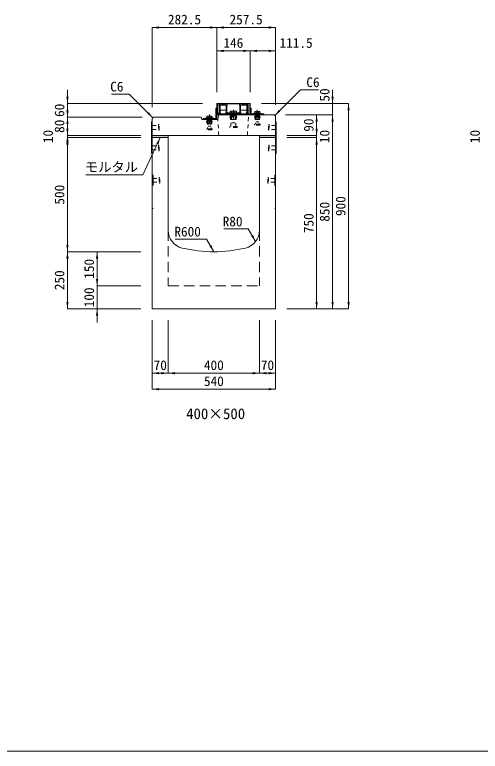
# Model space of a CAD drawing. Units: millimetres at full size. Extents: x -1934 to 78146, y -143454 to -112471.
# Drawn here: x 2478 to 4519, y -139655 to -136427 of the extents above; entities that cross this region are included whole.
import ezdxf
from ezdxf.enums import TextEntityAlignment as Align

# ---------------------------------------------------------------- set-up
doc = ezdxf.new("R2010")
doc.units = ezdxf.units.MM
doc.header["$LTSCALE"] = 23
for name, pattern in [('CHAIN', [18.5, 12, -1.5, 3.5, -1.5]), ('USER1', [3, 2, -1]), ('USER2', [1.35, 0.75, -0.6])]:
    doc.linetypes.add(name, pattern=pattern)
for name, color, linetype, lineweight in [('0_2', 7, 'Continuous', 13), ('インサート', 92, 'USER2', 9), ('グレーチング', 7, 'Continuous', 9), ('ジョイント', 7, 'Continuous', 5), ('モルタル', 7, 'Continuous', 13), ('作業エリア', 11, 'Continuous', 13), ('受枠', 3, 'Continuous', 13), ('寸法線', 7, 'Continuous', 13), ('引出線', 4, 'Continuous', 13), ('本体', 2, 'Continuous', 13), ('枠', 5, 'Continuous', 5)]:
    doc.layers.add(name, color=color, linetype=linetype, lineweight=lineweight)
doc.layers.add('ハッチング_モルタル', color=30, linetype='Continuous')
doc.styles.add('ＭＳ ゴシック', font='')
doc.styles.get('ＭＳ ゴシック').set_extended_font_data('MS Gothic')

# ---------------------------------------------------------------- blocks, each defined once
blk = doc.blocks.new('filled_arrow')
at = {"color": 0, "linetype": 'Continuous', "lineweight": -2}
blk.add_solid([(7.5, 1.25), (0, 0), (7.5, -1.25)], dxfattribs=at)

msp = doc.modelspace()

# ---------------------------------------------------------------- hatches: boundary and pattern name
at = {"layer": 'ハッチング_モルタル'}
for points in [[(3151.39, -136965.41), (3151.39, -136955.41), (3081.39, -136955.41), (3081.39, -136965.41)], [(3621.39, -136965.41), (3621.39, -136955.41), (3551.39, -136955.41), (3551.39, -136965.41)]]:
    msp.add_hatch(color=256, dxfattribs=at).paths.add_polyline_path(points)

# ---------------------------------------------------------------- linework, layer by layer
at = {"layer": 'インサート', "linetype": 'Continuous'}
for p, q in [((3455.89, -136858.61), (3417.89, -136858.61)), ((3417.89, -136858.61), (3417.89, -136860.91)), ((3455.89, -136858.61), (3455.89, -136860.91)), ((3525.89, -136858.61), (3557.89, -136858.61)), ((3525.89, -136858.61), (3525.89, -136860.91)), ((3557.89, -136858.61), (3557.89, -136860.91)), ((3315.89, -136878.61), (3347.89, -136878.61)), ((3315.89, -136878.61), (3315.89, -136880.91)), ((3315.89, -136880.91), (3347.89, -136880.91)), ((3347.89, -136878.61), (3347.89, -136880.91)), ((3455.89, -136860.91), (3417.89, -136860.91)), ((3525.89, -136860.91), (3557.89, -136860.91))]:
    msp.add_line(p, q, dxfattribs=at)
at = {"layer": 'インサート', "linetype": 'Continuous', "lineweight": 13}
for p, q in [((3424.89, -136848.61), (3423.04, -136849.46)), ((3423.04, -136849.46), (3423.04, -136858.61)), ((3450.74, -136858.61), (3423.04, -136858.61)), ((3448.88, -136848.61), (3424.89, -136848.61)), ((3448.88, -136848.61), (3450.74, -136849.46)), ((3450.74, -136849.46), (3450.74, -136858.61)), ((3532.4, -136850.61), (3530.94, -136851.46)), ((3530.94, -136851.46), (3530.94, -136858.61)), ((3530.94, -136858.61), (3552.84, -136858.61)), ((3532.4, -136850.61), (3551.37, -136850.61)), ((3551.37, -136850.61), (3552.84, -136851.46)), ((3552.84, -136851.46), (3552.84, -136858.61)), ((3322.4, -136870.61), (3320.94, -136871.46)), ((3320.94, -136871.46), (3320.94, -136878.61)), ((3320.94, -136878.61), (3342.84, -136878.61)), ((3322.4, -136870.61), (3341.37, -136870.61)), ((3341.37, -136870.61), (3342.84, -136871.46)), ((3342.84, -136871.46), (3342.84, -136878.61))]:
    msp.add_line(p, q, dxfattribs=at)
at = {"layer": 'インサート'}
for p, q in [((3427.89, -136858.61), (3427.89, -136860.91)), ((3445.89, -136858.61), (3445.89, -136860.91)), ((3534.89, -136858.61), (3534.89, -136860.91)), ((3548.89, -136858.61), (3548.89, -136860.91)), ((3320.64, -136894.66), (3321.89, -136885.41)), ((3321.89, -136885.41), (3341.89, -136885.41)), ((3323.64, -136890.41), (3340.14, -136890.41)), ((3323.64, -136890.41), (3323.64, -136926.41)), ((3324.76, -136885.41), (3324.76, -136890.41)), ((3324.89, -136878.61), (3324.89, -136880.91)), ((3325.89, -136890.41), (3325.89, -136915.41)), ((3337.89, -136890.41), (3337.89, -136915.41)), ((3338.89, -136878.61), (3338.89, -136880.91)), ((3339.01, -136885.41), (3339.01, -136890.41)), ((3340.14, -136890.41), (3340.14, -136926.41)), ((3343.14, -136894.66), (3341.89, -136885.41)), ((3421.89, -136874.66), (3451.89, -136874.66)), ((3421.89, -136874.66), (3421.89, -136876.16)), ((3421.89, -136876.16), (3451.89, -136876.16)), ((3423.14, -136874.66), (3424.39, -136865.41)), ((3423.14, -136876.16), (3424.39, -136885.41)), ((3424.39, -136865.41), (3449.39, -136865.41)), ((3424.39, -136885.41), (3449.39, -136885.41)), ((3425.99, -136870.41), (3447.79, -136870.41)), ((3425.99, -136870.41), (3425.99, -136915.91)), ((3427.44, -136865.41), (3427.44, -136870.41)), ((3428.89, -136870.41), (3428.89, -136900.41)), ((3444.89, -136870.41), (3444.89, -136900.41)), ((3446.34, -136865.41), (3446.34, -136870.41)), ((3447.79, -136870.41), (3447.79, -136915.91)), ((3450.64, -136874.66), (3449.39, -136865.41)), ((3450.64, -136876.16), (3449.39, -136885.41)), ((3451.89, -136874.66), (3451.89, -136876.16)), ((3529.39, -136874.66), (3554.39, -136874.66)), ((3529.39, -136874.66), (3529.39, -136876.16)), ((3529.39, -136876.16), (3554.39, -136876.16)), ((3530.64, -136874.66), (3531.89, -136865.41)), ((3530.64, -136876.16), (3531.89, -136885.41)), ((3531.89, -136865.41), (3551.89, -136865.41)), ((3531.89, -136885.41), (3551.89, -136885.41)), ((3533.64, -136870.41), (3550.14, -136870.41)), ((3533.64, -136870.41), (3533.64, -136906.41)), ((3534.76, -136865.41), (3534.76, -136870.41)), ((3535.89, -136870.41), (3535.89, -136895.41)), ((3547.89, -136870.41), (3547.89, -136895.41)), ((3549.01, -136865.41), (3549.01, -136870.41)), ((3550.14, -136870.41), (3550.14, -136906.41)), ((3553.14, -136874.66), (3551.89, -136865.41)), ((3553.14, -136876.16), (3551.89, -136885.41)), ((3554.39, -136874.66), (3554.39, -136876.16)), ((3081.39, -136911.91), (3108.39, -136911.91)), ((3081.39, -136911.91), (3081.39, -136928.91)), ((3111.39, -136907.91), (3108.39, -136907.91)), ((3108.39, -136907.91), (3108.39, -136932.91)), ((3111.39, -136932.91), (3111.39, -136907.91)), ((3319.39, -136894.66), (3344.39, -136894.66)), ((3319.39, -136894.66), (3319.39, -136896.16)), ((3319.39, -136896.16), (3344.39, -136896.16)), ((3320.64, -136896.16), (3321.89, -136905.41)), ((3321.89, -136905.41), (3341.89, -136905.41)), ((3325.89, -136915.41), (3337.89, -136915.41)), ((3343.14, -136896.16), (3341.89, -136905.41)), ((3344.39, -136894.66), (3344.39, -136896.16)), ((3420.89, -136920.41), (3420.89, -136915.91)), ((3452.89, -136915.91), (3420.89, -136915.91)), ((3452.89, -136920.41), (3420.89, -136920.41)), ((3428.89, -136900.41), (3444.89, -136900.41)), ((3452.89, -136915.91), (3452.89, -136920.41)), ((3529.89, -136910.41), (3529.89, -136906.41)), ((3553.89, -136906.41), (3529.89, -136906.41)), ((3553.89, -136910.41), (3529.89, -136910.41)), ((3535.89, -136895.41), (3547.89, -136895.41)), ((3553.89, -136906.41), (3553.89, -136910.41)), ((3591.39, -136907.91), (3594.39, -136907.91)), ((3591.39, -136932.91), (3591.39, -136907.91)), ((3594.39, -136907.91), (3594.39, -136932.91)), ((3621.39, -136911.91), (3594.39, -136911.91)), ((3621.39, -136911.91), (3621.39, -136928.91)), ((3081.39, -136928.91), (3108.39, -136928.91)), ((3108.39, -136932.91), (3111.39, -136932.91)), ((3319.89, -136930.41), (3319.89, -136926.41)), ((3343.89, -136926.41), (3319.89, -136926.41)), ((3343.89, -136930.41), (3319.89, -136930.41)), ((3343.89, -136926.41), (3343.89, -136930.41)), ((3594.39, -136932.91), (3591.39, -136932.91)), ((3621.39, -136928.91), (3594.39, -136928.91)), ((3081.39, -137001.91), (3108.39, -137001.91)), ((3081.39, -137001.91), (3081.39, -137018.91)), ((3081.39, -137018.91), (3108.39, -137018.91)), ((3111.39, -136997.91), (3108.39, -136997.91)), ((3108.39, -136997.91), (3108.39, -137022.91)), ((3111.39, -137022.91), (3111.39, -136997.91)), ((3591.39, -136997.91), (3594.39, -136997.91)), ((3591.39, -137022.91), (3591.39, -136997.91)), ((3594.39, -136997.91), (3594.39, -137022.91)), ((3621.39, -137001.91), (3594.39, -137001.91)), ((3621.39, -137018.91), (3594.39, -137018.91)), ((3621.39, -137001.91), (3621.39, -137018.91)), ((3108.39, -137022.91), (3111.39, -137022.91)), ((3594.39, -137022.91), (3591.39, -137022.91)), ((3084.59, -137143.91), (3111.59, -137143.91)), ((3084.59, -137143.91), (3084.59, -137160.91)), ((3114.59, -137139.91), (3111.59, -137139.91)), ((3111.59, -137139.91), (3111.59, -137164.91)), ((3114.59, -137164.91), (3114.59, -137139.91)), ((3588.19, -137139.91), (3591.19, -137139.91)), ((3588.19, -137164.91), (3588.19, -137139.91)), ((3591.19, -137139.91), (3591.19, -137164.91)), ((3618.19, -137143.91), (3591.19, -137143.91)), ((3618.19, -137143.91), (3618.19, -137160.91)), ((3084.59, -137160.91), (3111.59, -137160.91)), ((3111.59, -137164.91), (3114.59, -137164.91)), ((3591.19, -137164.91), (3588.19, -137164.91)), ((3618.19, -137160.91), (3591.19, -137160.91))]:
    msp.add_line(p, q, dxfattribs=at)
at = {"layer": 'インサート', "linetype": 'Continuous', "lineweight": 5}
for p, q in [((3429.96, -136849.46), (3429.96, -136858.61)), ((3443.81, -136849.46), (3443.81, -136858.61)), ((3536.41, -136851.46), (3536.41, -136858.61)), ((3547.36, -136851.46), (3547.36, -136858.61)), ((3326.41, -136871.46), (3326.41, -136878.61)), ((3337.36, -136871.46), (3337.36, -136878.61))]:
    msp.add_line(p, q, dxfattribs=at)
for centre, radius, start, end in [((3426.5, -136856.11), 7.5, 62.50883, 117.49117), ((3436.89, -136877.35), 28.73, 76.05376, 103.94624), ((3447.27, -136856.11), 7.5, 62.50883, 117.49117), ((3533.67, -136855.46), 4.85, 55.61575, 124.38425), ((3541.89, -136868.73), 18.12, 72.41205, 107.58795), ((3550.1, -136855.46), 4.85, 55.61575, 124.38425), ((3323.67, -136875.46), 4.85, 55.61575, 124.38425), ((3331.89, -136888.73), 18.12, 72.41205, 107.58795), ((3340.1, -136875.46), 4.85, 55.61575, 124.38425)]:
    msp.add_arc(centre, radius, start, end, dxfattribs=at)
at = {"layer": 'グレーチング'}
for p, q in [((3374.39, -136816.91), (3374.39, -136822.91)), ((3374.39, -136816.91), (3499.39, -136816.91)), ((3374.39, -136822.91), (3375.39, -136823.91)), ((3375.39, -136823.91), (3375.39, -136853.91)), ((3379.39, -136822.91), (3378.39, -136823.91)), ((3378.39, -136823.91), (3378.39, -136853.91)), ((3379.39, -136816.91), (3379.39, -136822.91)), ((3379.39, -136822.91), (3404.39, -136816.91)), ((3379.39, -136822.91), (3404.39, -136822.91)), ((3404.39, -136816.91), (3404.39, -136822.91)), ((3404.39, -136822.91), (3405.39, -136823.91)), ((3405.39, -136823.91), (3405.39, -136853.91)), ((3409.39, -136822.91), (3408.39, -136823.91)), ((3408.39, -136823.91), (3408.39, -136853.91)), ((3409.39, -136816.91), (3409.39, -136822.91)), ((3464.39, -136816.91), (3464.39, -136822.91)), ((3464.39, -136822.91), (3465.39, -136823.91)), ((3465.39, -136823.91), (3465.39, -136853.91)), ((3469.39, -136822.91), (3468.39, -136823.91)), ((3468.39, -136823.91), (3468.39, -136853.91)), ((3469.39, -136822.91), (3494.39, -136816.91)), ((3469.39, -136816.91), (3469.39, -136822.91)), ((3469.39, -136822.91), (3494.39, -136822.91)), ((3494.39, -136816.91), (3494.39, -136822.91)), ((3494.39, -136822.91), (3495.39, -136823.91)), ((3495.39, -136823.91), (3495.39, -136853.91)), ((3499.39, -136822.91), (3498.39, -136823.91)), ((3498.39, -136823.91), (3498.39, -136853.91)), ((3499.39, -136816.91), (3499.39, -136822.91)), ((3374.39, -136854.91), (3375.39, -136853.91)), ((3374.39, -136860.91), (3374.39, -136854.91)), ((3405.39, -136844.91), (3378.39, -136844.91)), ((3379.39, -136854.91), (3378.39, -136853.91)), ((3379.39, -136860.91), (3379.39, -136854.91)), ((3404.39, -136854.91), (3405.39, -136853.91)), ((3404.39, -136860.91), (3404.39, -136854.91)), ((3409.39, -136854.91), (3408.39, -136853.91)), ((3409.39, -136860.91), (3409.39, -136854.91)), ((3464.39, -136856.41), (3409.39, -136856.41)), ((3464.39, -136854.91), (3465.39, -136853.91)), ((3464.39, -136860.91), (3464.39, -136854.91)), ((3495.39, -136844.91), (3468.39, -136844.91)), ((3469.39, -136854.91), (3468.39, -136853.91)), ((3469.39, -136860.91), (3469.39, -136854.91)), ((3494.39, -136854.91), (3495.39, -136853.91)), ((3494.39, -136860.91), (3494.39, -136854.91)), ((3499.39, -136854.91), (3498.39, -136853.91)), ((3499.39, -136860.91), (3499.39, -136854.91)), ((3374.39, -136860.91), (3379.39, -136860.91)), ((3404.39, -136860.91), (3409.39, -136860.91)), ((3464.39, -136860.91), (3469.39, -136860.91)), ((3494.39, -136860.91), (3499.39, -136860.91))]:
    msp.add_line(p, q, dxfattribs=at)
at = {"layer": 'ジョイント'}
for p, q in [((3078.19, -136895.41), (3081.39, -136895.41)), ((3078.19, -136895.41), (3078.19, -137035.41)), ((3081.39, -136895.41), (3081.39, -137035.41)), ((3621.39, -136895.41), (3624.59, -136895.41)), ((3621.39, -136895.41), (3621.39, -137035.41)), ((3624.59, -136895.41), (3624.59, -137035.41)), ((3078.19, -137035.41), (3081.39, -137035.41)), ((3621.39, -137035.41), (3624.59, -137035.41))]:
    msp.add_line(p, q, dxfattribs=at)
at = {"layer": 'ジョイント', "linetype": 'USER2'}
for p, q in [((3078.19, -136905.41), (3081.39, -136905.41)), ((3621.39, -136905.41), (3624.59, -136905.41)), ((3078.19, -136950.41), (3081.39, -136950.41)), ((3621.39, -136950.41), (3624.59, -136950.41)), ((3078.19, -136980.41), (3081.39, -136980.41)), ((3621.39, -136980.41), (3624.59, -136980.41)), ((3078.19, -137025.41), (3081.39, -137025.41)), ((3621.39, -137025.41), (3624.59, -137025.41))]:
    msp.add_line(p, q, dxfattribs=at)
at = {"layer": 'モルタル'}
for points in [[(3081.39, -136955.41), (3151.39, -136955.41), (3151.39, -136965.41), (3081.39, -136965.41)], [(3621.39, -136955.41), (3551.39, -136955.41), (3551.39, -136965.41), (3621.39, -136965.41)]]:
    msp.add_lwpolyline(points, close=True, dxfattribs=at)
at = {"layer": '作業エリア'}
for p, q in [((3293.93, -136875.41), (3296.39, -136875.41)), ((3296.39, -136875.41), (3296.87, -136877.82)), ((3371.39, -136865.41), (3371, -136867.97)), ((3373.97, -136865.41), (3371.39, -136865.41))]:
    msp.add_line(p, q, dxfattribs=at)
at = {"layer": '受枠'}
for p, q in [((3363.89, -136815.41), (3509.89, -136815.41)), ((3363.89, -136815.41), (3363.89, -136865.41)), ((3368.39, -136815.41), (3368.39, -136865.41)), ((3505.39, -136815.41), (3505.39, -136865.41)), ((3509.89, -136815.41), (3509.89, -136865.41)), ((3359.39, -136880.91), (3359.39, -136835.41)), ((3359.39, -136835.41), (3363.89, -136835.41)), ((3363.89, -136835.41), (3363.89, -136885.41)), ((3514.39, -136835.41), (3509.89, -136835.41)), ((3514.39, -136860.91), (3514.39, -136835.41)), ((3303.89, -136885.41), (3303.89, -136880.91)), ((3303.89, -136880.91), (3359.39, -136880.91)), ((3363.89, -136885.41), (3303.89, -136885.41)), ((3363.89, -136865.41), (3509.89, -136865.41)), ((3368.39, -136860.91), (3505.39, -136860.91)), ((3509.89, -136865.41), (3569.89, -136865.41)), ((3569.89, -136860.91), (3514.39, -136860.91)), ((3569.89, -136865.41), (3569.89, -136860.91))]:
    msp.add_line(p, q, dxfattribs=at)
at = {"layer": '受枠', "linetype": 'CHAIN'}
for p, q in [((3436.89, -136843.16), (3436.89, -136883.16)), ((3541.89, -136843.16), (3541.89, -136883.16)), ((3331.89, -136863.16), (3331.89, -136903.16))]:
    msp.add_line(p, q, dxfattribs=at)
at = {"layer": '受枠', "linetype": 'USER2'}
for p, q in [((3320.89, -136880.91), (3320.89, -136885.41)), ((3342.89, -136880.91), (3342.89, -136885.41)), ((3421.89, -136860.91), (3421.89, -136865.41)), ((3451.89, -136860.91), (3451.89, -136865.41)), ((3530.89, -136860.91), (3530.89, -136865.41)), ((3552.89, -136860.91), (3552.89, -136865.41))]:
    msp.add_line(p, q, dxfattribs=at)
at = {"layer": '寸法線'}
for p, q in [((3081.39, -136482.42), (3363.89, -136482.42)), ((3081.39, -136831.41), (3081.39, -136482.42)), ((3363.89, -136765.41), (3363.89, -136482.42)), ((3363.89, -136482.42), (3621.39, -136482.42)), ((3363.89, -136765.41), (3363.89, -136482.42)), ((3621.39, -136821.41), (3621.39, -136482.42)), ((3363.89, -136585.03), (3509.89, -136585.03)), ((3363.89, -136765.41), (3363.89, -136585.03)), ((3509.89, -136765.41), (3509.89, -136585.03)), ((3509.89, -136585.03), (3621.39, -136585.03)), ((3509.89, -136765.41), (3509.89, -136585.03)), ((3621.39, -136821.41), (3621.39, -136585.03)), ((2709.56, -136935.41), (2709.56, -136755.41)), ((3871.87, -136925.41), (3871.87, -136755.41)), ((2709.56, -137015.41), (2709.56, -136815.41)), ((3301.39, -136815.41), (2709.56, -136815.41)), ((3559.89, -136815.41), (3871.87, -136815.41)), ((3559.89, -136815.41), (3941.87, -136815.41)), ((3941.87, -137715.41), (3941.87, -136815.41)), ((3037.39, -136875.41), (2709.56, -136875.41)), ((3037.39, -136875.41), (2709.56, -136875.41)), ((3665.39, -136865.41), (3801.87, -136865.41)), ((3665.39, -136865.41), (3871.87, -136865.41)), ((3665.39, -136865.41), (3871.87, -136865.41)), ((3801.87, -136955.41), (3801.87, -136865.41)), ((3871.87, -137715.41), (3871.87, -136865.41)), ((2709.56, -136895.41), (2709.56, -137025.41)), ((3801.87, -136895.41), (3801.87, -137025.41)), ((3031.39, -136955.41), (2709.56, -136955.41)), ((3031.39, -136955.41), (2709.56, -136955.41)), ((3671.39, -136955.41), (3801.87, -136955.41)), ((3671.39, -136955.41), (3801.87, -136955.41)), ((3031.39, -136965.41), (2709.56, -136965.41)), ((2709.56, -136965.41), (2709.56, -137465.41)), ((3031.39, -136965.41), (2709.56, -136965.41)), ((3671.39, -136965.41), (3801.87, -136965.41)), ((3671.39, -136965.41), (3801.87, -136965.41)), ((3801.87, -137715.41), (3801.87, -136965.41)), ((2709.56, -137715.41), (2709.56, -137465.41)), ((3031.39, -137465.41), (2709.56, -137465.41)), ((3031.39, -137465.41), (2709.56, -137465.41)), ((2839.41, -137465.41), (2839.41, -137615.41)), ((3031.39, -137465.41), (2839.41, -137465.41)), ((2839.41, -137555.41), (2839.41, -137775.41)), ((3031.39, -137615.41), (2839.41, -137615.41)), ((3031.39, -137615.41), (2839.41, -137615.41)), ((3031.39, -137715.41), (2709.56, -137715.41)), ((3031.39, -137715.41), (2839.41, -137715.41)), ((3671.39, -137715.41), (3801.87, -137715.41)), ((3671.39, -137715.41), (3871.87, -137715.41)), ((3671.39, -137715.41), (3941.87, -137715.41)), ((3081.39, -137765.41), (3081.39, -137997.83)), ((3081.39, -137765.41), (3081.39, -138067.83)), ((3151.39, -137765.41), (3151.39, -137997.83)), ((3151.39, -137765.41), (3151.39, -137997.83)), ((3551.39, -137765.41), (3551.39, -137997.83)), ((3551.39, -137765.41), (3551.39, -137997.83)), ((3621.39, -137765.41), (3621.39, -137997.83)), ((3621.39, -137765.41), (3621.39, -138067.83)), ((3081.39, -137997.83), (3151.39, -137997.83)), ((3151.39, -137997.83), (3551.39, -137997.83)), ((3551.39, -137997.83), (3621.39, -137997.83)), ((3081.39, -138067.83), (3621.39, -138067.83))]:
    msp.add_line(p, q, dxfattribs=at)
at = {"layer": '引出線'}
for points in [[(3618.39, -136868.41), (3731.76, -136755.03), (3809.76, -136755.03)], [(3084.39, -136878.41), (2980.22, -136774.25), (2902.22, -136774.25)], [(3116.39, -136965.41), (3040.44, -137128.27), (2789.53, -137128.27)], [(3534.14, -137420.99), (3502.12, -137365.52), (3394.43, -137365.52)], [(3351.39, -137465.41), (3319.36, -137409.95), (3182.43, -137409.95)]]:
    msp.add_lwpolyline(points, dxfattribs=at)
at = {"layer": '本体'}
for p, q in [((3081.39, -136881.41), (3087.39, -136875.41)), ((3081.39, -136881.41), (3081.39, -136965.41)), ((3087.39, -136875.41), (3293.93, -136875.41)), ((3296.87, -136877.82), (3298.39, -136885.41)), ((3298.39, -136885.41), (3368.39, -136885.41)), ((3371, -136867.97), (3368.39, -136885.41)), ((3373.97, -136865.41), (3615.39, -136865.41)), ((3615.39, -136865.41), (3621.39, -136871.41)), ((3621.39, -136871.41), (3621.39, -136965.41)), ((3081.39, -136955.41), (3621.39, -136955.41)), ((3081.39, -136965.41), (3081.39, -137715.41)), ((3081.39, -136965.41), (3151.39, -136965.41)), ((3151.39, -136965.41), (3151.39, -137371.38)), ((3551.39, -136965.41), (3551.39, -137371.38)), ((3551.39, -136965.41), (3621.39, -136965.41)), ((3621.39, -136965.41), (3621.39, -137715.41)), ((3081.39, -137715.41), (3621.39, -137715.41))]:
    msp.add_line(p, q, dxfattribs=at)
at = {"layer": '本体', "linetype": 'USER2', "lineweight": 15}
for p, q in [((3373.39, -136955.41), (3368.39, -136885.41)), ((3498.39, -136955.41), (3503.39, -136865.41))]:
    msp.add_line(p, q, dxfattribs=at)
at = {"layer": '本体', "lineweight": 9}
for p, q in [((3081.39, -137127.91), (3084.59, -137129.91)), ((3084.59, -137129.91), (3084.59, -137174.91)), ((3621.39, -137127.91), (3618.19, -137129.91)), ((3618.19, -137129.91), (3618.19, -137174.91)), ((3084.59, -137274.91), (3081.39, -137276.91)), ((3618.19, -137274.91), (3621.39, -137276.91))]:
    msp.add_line(p, q, dxfattribs=at)
at = {"layer": '本体', "linetype": 'USER1', "lineweight": 15}
for p, q in [((3151.39, -137371.38), (3151.39, -137615.41)), ((3551.39, -137371.38), (3551.39, -137615.41)), ((3151.39, -137615.41), (3551.39, -137615.41))]:
    msp.add_line(p, q, dxfattribs=at)
at = {"layer": '本体'}
for centre, radius, start, end in [((3293.93, -136878.41), 3, 11.30993, 90), ((3373.97, -136868.41), 3, 90, 171.46923), ((3231.39, -137371.38), 80, 180, 256.65764), ((3471.39, -137371.38), 80, 283.34236, 0), ((3351.39, -136865.41), 600, 256.65764, 283.34236)]:
    msp.add_arc(centre, radius, start, end, dxfattribs=at)
at = {"layer": '枠', "lineweight": 13}
msp.add_line((-54.46, -139655.12), (9945.54, -139655.12), dxfattribs=at)

# ---------------------------------------------------------------- block references
at = {"layer": '寸法線', "xscale": 4, "yscale": 4}
for p in [(3081.39, -136482.42), (3363.89, -136482.42), (3363.89, -136585.03), (3509.89, -136585.03), (3081.39, -137997.83), (3151.39, -137997.83), (3551.39, -137997.83), (3081.39, -138067.83)]:
    msp.add_blockref('filled_arrow', p, dxfattribs=at)
for p, rotation in [((3363.89, -136482.42), 180), ((3621.39, -136482.42), 180), ((3509.89, -136585.03), 180), ((3621.39, -136585.03), 180), ((2709.56, -136815.41), 90), ((3871.87, -136815.41), 90), ((3941.87, -136815.41), 270), ((2709.56, -136875.41), 90), ((2709.56, -136875.41), 270), ((3801.87, -136865.41), 270), ((3871.87, -136865.41), 270), ((3871.87, -136865.41), 270), ((2709.56, -136955.41), 90), ((2709.56, -136955.41), 270), ((3801.87, -136955.41), 90), ((3801.87, -136955.41), 90), ((2709.56, -136965.41), 270), ((2709.56, -136965.41), 270), ((3801.87, -136965.41), 270), ((3801.87, -136965.41), 270), ((2709.56, -137465.41), 90), ((2709.56, -137465.41), 270), ((2839.41, -137465.41), 270), ((2839.41, -137615.41), 90), ((2839.41, -137615.41), 90), ((2709.56, -137715.41), 90), ((3801.87, -137715.41), 90), ((3871.87, -137715.41), 90), ((3941.87, -137715.41), 90), ((2839.41, -137715.41), 270), ((3151.39, -137997.83), 180), ((3551.39, -137997.83), 180), ((3621.39, -137997.83), 180), ((3621.39, -138067.83), 180)]:
    msp.add_blockref('filled_arrow', p, dxfattribs=dict(at, rotation=rotation))
at = {"layer": '引出線', "xscale": 4, "yscale": 4}
for p, rotation in [((3084.39, -136878.41), 135), ((3618.39, -136868.41), 45), ((3116.39, -136965.41), 245), ((3534.14, -137420.99), 120), ((3351.39, -137465.41), 120)]:
    msp.add_blockref('filled_arrow', p, dxfattribs=dict(at, rotation=rotation))

# ---------------------------------------------------------------- texts
at = {"layer": '0_2', "style": 'ＭＳ ゴシック'}
msp.add_text('400×500', height=47.47, dxfattribs=at).set_placement((3359.19, -138175.57), align=Align.MIDDLE_CENTER)
at = {"layer": '寸法線', "style": 'ＭＳ ゴシック'}
for s, p in [('282.5', (3222.64, -136447.42)), ('257.5', (3492.64, -136447.42)), ('146', (3436.89, -136550.03)), ('111.5', (3711.97, -136550.03)), ('70', (3116.39, -137962.83)), ('400', (3351.39, -137962.83)), ('70', (3586.39, -137962.83)), ('540', (3351.39, -138032.83))]:
    msp.add_text(s, height=42.72, dxfattribs=at).set_placement(p, align=Align.MIDDLE_CENTER)
for s, p in [('50', (3836.87, -136778.23)), ('60', (2674.56, -136845.41)), ('80', (2674.56, -136915.41)), ('90', (3766.87, -136910.41)), ('10', (2624.56, -136960.41)), ('10', (3836.87, -136960.41)), ('10', (4495.92, -136960.41)), ('500', (2674.56, -137215.41)), ('900', (3906.87, -137265.41)), ('850', (3836.87, -137290.41)), ('750', (3766.87, -137340.41)), ('150', (2804.41, -137540.41)), ('250', (2674.56, -137590.41)), ('100', (2804.41, -137665.41))]:
    msp.add_text(s, height=42.72, rotation=90, dxfattribs=at).set_placement(p, align=Align.MIDDLE_CENTER)
at = {"layer": '引出線', "style": 'ＭＳ ゴシック'}
for s, p in [('C6', (2955.22, -136720.25)), ('R80', (3477.12, -137311.52)), ('R600', (3294.36, -137355.95))]:
    msp.add_text(s, height=42.72, dxfattribs=at).set_placement(p, align=Align.TOP_RIGHT)
msp.add_text('C6', height=42.72, dxfattribs=at).set_placement((3756.76, -136701.03), align=Align.TOP_LEFT)
msp.add_text('モルタル', height=42.72, dxfattribs=at).set_placement((2902.49, -137072.67), align=Align.TOP_CENTER)

doc.saveas('drawing.dxf')
